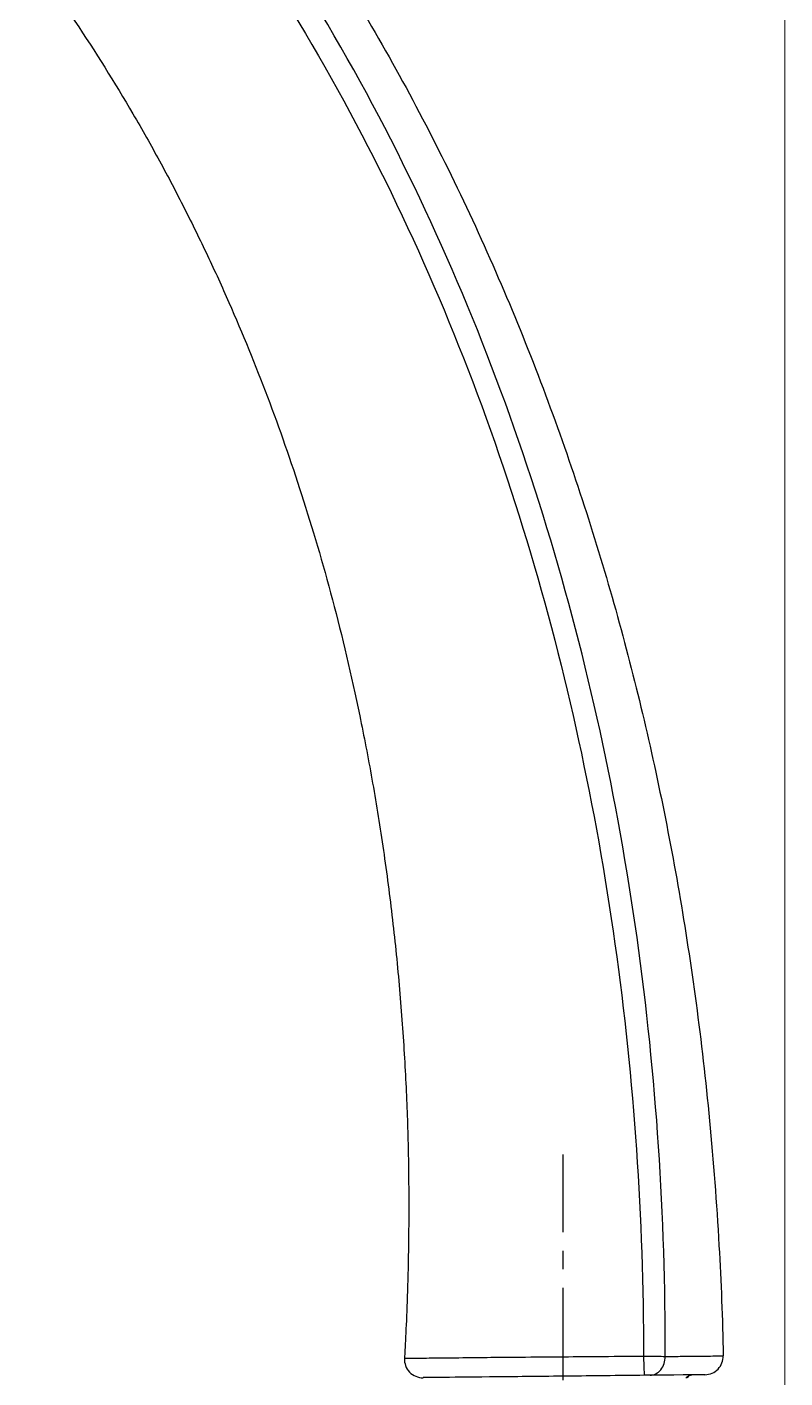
# Model space of a CAD drawing. Extents: x 0 to 1354, y 0 to 992.
# Drawn here: x 888.2 to 949.7, y 544.8 to 654.3 of the extents above; entities that cross this region are included whole.
import ezdxf

# ---------------------------------------------------------------- set-up
doc = ezdxf.new("R2010")
doc.units = 0
doc.header["$LTSCALE"] = 6
doc.header["$MEASUREMENT"] = 0
doc.linetypes.add('CENTER', pattern=[2, 1.25, -0.25, 0.25, -0.25])
doc.layers.add('1', color=7, linetype='CONTINUOUS')
doc.layers.add('치수선', color=7, linetype='CONTINUOUS', lineweight=20)

msp = doc.modelspace()

# ---------------------------------------------------------------- linework, layer by layer
at = {"layer": '1', "color": 1, "linetype": 'CENTER', "lineweight": -3}
msp.add_line((931.7, 424.57), (931.7, 562.88), dxfattribs=at)
at = {"layer": '1', "color": 7, "linetype": 'Continuous', "lineweight": -3, "extrusion": (-3.73237e-06, -6.73035e-06, 1)}
msp.add_arc((920.32, 546.27, -0.01), 1.5, 176.7539, 270.6153, dxfattribs=at)
at = {"layer": '1', "color": 7, "linetype": 'Continuous', "lineweight": -3}
msp.add_arc((943.19, 546.52), 1.5, 270.6153, 1.2757, dxfattribs=at)
for centre, major_axis, ratio, start_param, end_param in [((938.29, 546.47), (-0.02, 1.5), 0.046231, 1.531997, 3.141593), ((938.73, 546.47), (0.02, -1.5), 0.829516, 0, 1.58079)]:
    msp.add_ellipse(centre, major_axis=major_axis, ratio=ratio, start_param=start_param, end_param=end_param, dxfattribs=at)
for points, knots in [([(939.98, 546.5), (940.04, 569.23), (937.02, 591.96), (927.06, 624.58), (922.87, 635.11), (912.55, 655.31), (906.43, 664.94), (899.33, 673.85)], [0, 0, 0, 0, 0.5, 0.5, 0.75, 0.75, 1, 1, 1, 1]), ([(902.91, 673.99), (904.74, 671.64), (908.3, 666.8), (913.28, 659.27), (917.91, 651.44), (922.17, 643.35), (927.34, 632.29), (931.71, 620.95), (935.27, 609.65), (937.55, 601.27), (939.49, 592.84), (941.15, 584.21), (942.53, 575.23), (943.63, 565.73), (944.37, 556.04), (944.63, 549.55), (944.69, 546.55)], [0, 0, 0, 0, 0.066499, 0.133873, 0.201247, 0.268621, 0.335995, 0.470742, 0.538116, 0.60549, 0.672864, 0.740238, 0.807612, 0.874986, 0.94236, 1, 1, 1, 1]), ([(898.39, 671.92), (905.26, 663.16), (911.28, 653.65), (921.39, 633.75), (925.5, 623.38), (931.99, 601.95), (934.34, 591.03), (937.46, 568.88), (938.22, 557.69), (938.22, 546.53)], [0, 0, 0, 0, 0.25, 0.25, 0.5, 0.5, 0.75, 0.75, 1, 1, 1, 1]), ([(888.19, 660.27), (889.53, 658.48), (892.55, 654.21), (896.09, 648.55), (898.97, 643.46), (900.98, 639.62), (902.86, 635.79), (905.17, 630.72), (907.76, 624.37), (910.52, 616.49), (913.02, 608.02), (914.69, 601), (915.7, 595.95), (916.35, 592.46), (917.09, 587.92), (917.83, 582.28), (918.42, 576.6), (918.83, 571), (919.08, 565.62), (919.18, 560.59), (919.17, 556.05), (919.08, 552.12), (918.96, 548.93), (918.87, 547.19), (918.83, 546.49), (918.82, 546.36)], [0, 0, 0, 0, 0.056439, 0.131201, 0.168582, 0.205963, 0.243344, 0.280725, 0.355487, 0.430249, 0.50501, 0.579772, 0.598463, 0.617153, 0.654534, 0.691915, 0.729296, 0.766677, 0.804058, 0.841439, 0.87882, 0.916201, 0.953582, 0.990962, 1, 1, 1, 1]), ([(918.82, 546.36), (918.84, 546.36), (918.89, 546.36), (919.23, 546.36), (919.78, 546.34), (920.79, 546.38), (922.56, 546.39), (925.04, 546.42), (927.98, 546.45), (931.1, 546.47), (934.63, 546.5), (936.95, 546.52), (938.22, 546.53)], [0, 0, 0, 0, 0.062942, 0.125399, 0.178434, 0.250566, 0.375485, 0.50035, 0.6089, 0.749426, 0.863477, 1, 1, 1, 1]), ([(939.98, 546.5), (940.39, 546.5), (941.25, 546.51), (942.35, 546.52), (943.31, 546.53), (944.07, 546.54), (944.59, 546.55), (944.66, 546.55), (944.69, 546.55)], [0, 0, 0, 0, 0.139879, 0.290529, 0.451919, 0.624003, 0.806723, 1, 1, 1, 1]), ([(938.31, 544.97), (936.16, 544.95), (934.07, 544.92), (930, 544.88), (928.07, 544.86), (924.63, 544.82), (923.13, 544.81), (920.95, 544.78), (920.33, 544.78), (920.33, 544.78)], [0, 0, 0, 0, 0.25, 0.25, 0.5, 0.5, 0.75, 0.75, 1, 1, 1, 1]), ([(938.75, 544.97), (938.72, 544.97), (938.67, 544.97), (938.58, 544.97), (938.53, 544.97), (938.42, 544.97), (938.37, 544.97), (938.31, 544.97)], [0, 0, 0, 0, 0.341939, 0.341939, 0.670963, 0.670963, 1, 1, 1, 1])]:
    msp.add_open_spline(points, degree=3, knots=knots, dxfattribs=at)
for points, degree in [([(938.22, 546.53), (938.88, 546.53), (939.61, 546.52), (939.98, 546.5)], 3), ([(943.21, 545.02), (943.21, 545.02), (941.67, 545), (938.75, 544.97)], 3), ([(941.7, 544.77), (941.79, 544.83), (941.9, 544.88)], 2)]:
    msp.add_open_spline(points, degree=degree, dxfattribs=at)
msp.add_rational_spline([(942.32, 545.01), (941.94, 545.01), (941.66, 544.76)], [1, 0.864806218807, 0.854421583602], degree=2, dxfattribs=at)
at = {"layer": '치수선'}
msp.add_line((949.7, 120.98), (949.7, 744.51), dxfattribs=at)

doc.saveas('drawing.dxf')
